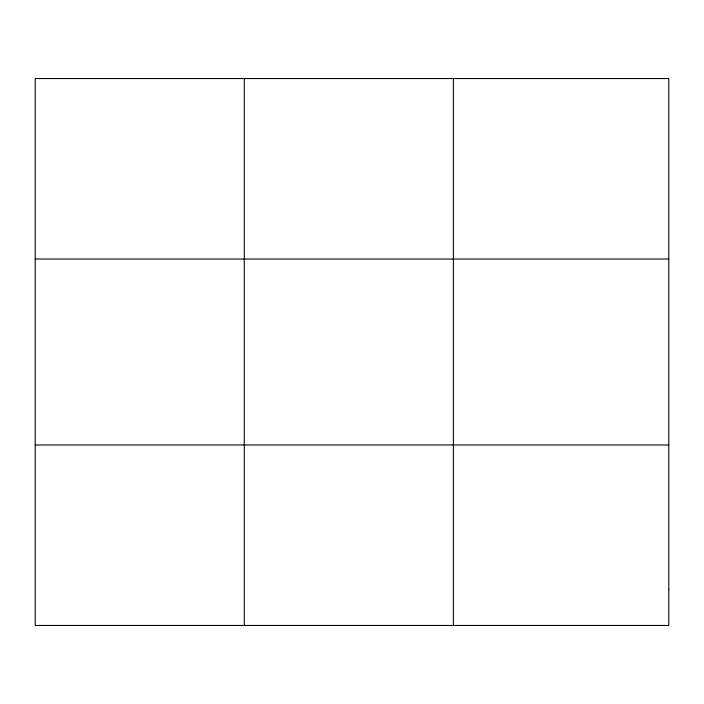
<?xml version="1.0" encoding="UTF-8"?>
<svg xmlns="http://www.w3.org/2000/svg" width="704" height="704" viewBox="0 0 704 704"><rect width="100%" height="100%" fill="white"/><g stroke="black" fill="none" stroke-linecap="round" stroke-linejoin="round"><path stroke-width="1.06" d="M244.288 625.46L244.288 78.54M453.376 625.46L453.376 78.54M35.2 259.028L668.8 259.028M35.2 444.972L668.8 444.972M668.8 589.362L668.8 625.46L35.2 625.46L35.2 78.54L668.8 78.54L668.8 589.362"/></g></svg>
